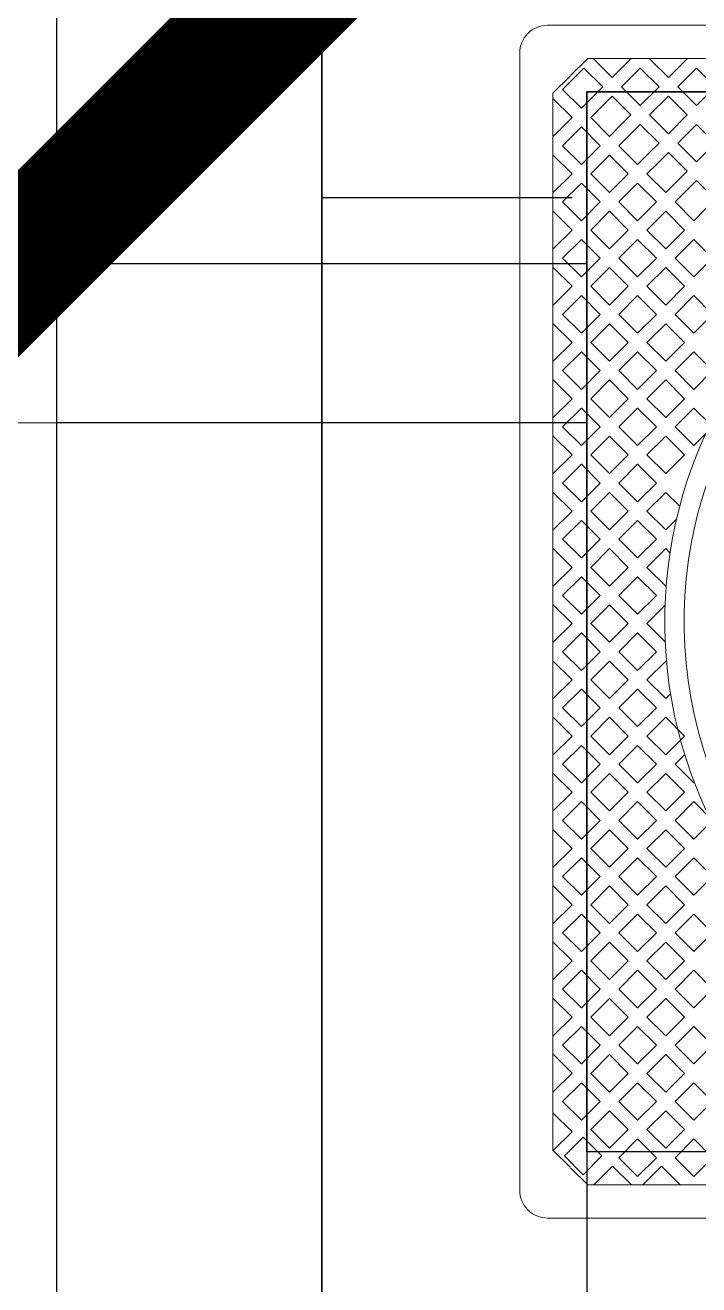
# Model space of a CAD drawing. Header units: millimetres. Extents: x -157642 to 241542, y -22875 to 31024.
# Drawn here: x -54474 to -53966, y 13775 to 14725 of the extents above; entities that cross this region are included whole.
import ezdxf

# ---------------------------------------------------------------- set-up
doc = ezdxf.new("R2010")
doc.units = ezdxf.units.MM
doc.header["$LTSCALE"] = 100
doc.header["$MEASUREMENT"] = 0
doc.linetypes.add('DASHED2', pattern=[0.375, 0.25, -0.125])
doc.linetypes.add('DASHEDX2', pattern=[1.5, 1, -0.5])
doc.layers.add('2', color=2, linetype='Continuous')
doc.layers.add('8', color=8, linetype='Continuous')
doc.layers.add('4', color=4, linetype='DASHEDX2', transparency=0.1)
doc.layers.add('Dim', color=25, linetype='Continuous', lineweight=9)
doc.layers.add('pipe', color=23, linetype='DASHED2', lineweight=0)

# ---------------------------------------------------------------- blocks, each defined once
blk = doc.blocks.new('N')
at = {"layer": 'Dim'}
for p, q in [((-0.412, 5.128), (-0.412, 84.956)), ((-85.426, 5.128), (-85.426, 37.882)), ((-74.883, 11.719), (-76.298, 13.133)), ((-84.128, 3.837), (-85.426, 5.128)), ((-1.71, 3.837), (-0.412, 5.128)), ((-84.089, 3.797), (-82.798, 2.5)), ((-1.749, 3.797), (-3.04, 2.5)), ((-3.04, 2.5), (-82.798, 2.5))]:
    blk.add_line(p, q, dxfattribs=at)
blk.add_lwpolyline([(-0.012, 90, -0.414214), (2.088, 87.9), (2.088, 2.1, -0.414214), (-0.012, 0), (-85.826, 0, -0.414214), (-87.926, 2.1), (-87.926, 87.9, -0.414214), (-85.826, 90)], format="xyb", close=True, dxfattribs=at)
for points in [[(-81.954, 13.133), (-83.369, 11.719), (-84.783, 13.133), (-83.369, 14.547)], [(-77.712, 13.133), (-79.126, 11.719), (-80.54, 13.133), (-79.126, 14.547)], [(-69.226, 13.133), (-70.641, 11.719), (-72.055, 13.133), (-70.641, 14.547)], [(-64.984, 13.133), (-66.398, 11.719), (-67.812, 13.133), (-66.398, 14.547)], [(-60.741, 13.133), (-62.155, 11.719), (-63.57, 13.133), (-62.155, 14.547)], [(-56.499, 13.133), (-57.913, 11.719), (-59.327, 13.133), (-57.913, 14.547)], [(-22.557, 13.133), (-23.972, 11.719), (-25.386, 13.133), (-23.972, 14.547)], [(-18.315, 13.133), (-19.729, 11.719), (-21.143, 13.133), (-19.729, 14.547)], [(-14.072, 13.133), (-15.486, 11.719), (-16.901, 13.133), (-15.486, 14.547)], [(-6.803, 11.917), (-5.389, 13.331), (-6.803, 14.745), (-8.217, 13.331)], [(-2.56, 11.917), (-1.146, 13.331), (-2.56, 14.745), (-3.974, 13.331)], [(-79.833, 11.012), (-81.247, 9.597), (-82.661, 11.012), (-81.247, 12.426)], [(-75.59, 11.012), (-77.005, 9.597), (-78.419, 11.012), (-77.005, 12.426)], [(-71.348, 11.012), (-72.762, 9.597), (-74.176, 11.012), (-72.762, 12.426)], [(-67.105, 11.012), (-68.519, 9.597), (-69.934, 11.012), (-68.519, 12.426)], [(-62.862, 11.012), (-64.277, 9.597), (-65.691, 11.012), (-64.277, 12.426)], [(-58.62, 11.012), (-60.034, 9.597), (-61.448, 11.012), (-60.034, 12.426)], [(-54.377, 11.012), (-55.791, 9.597), (-57.206, 11.012), (-55.791, 12.426)], [(-50.135, 11.012), (-51.549, 9.597), (-52.963, 11.012), (-51.549, 12.426)], [(-28.921, 11.012), (-30.336, 9.597), (-31.75, 11.012), (-30.336, 12.426)], [(-24.679, 11.012), (-26.093, 9.597), (-27.507, 11.012), (-26.093, 12.426)], [(-20.436, 11.012), (-21.85, 9.597), (-23.265, 11.012), (-21.85, 12.426)], [(-16.193, 11.012), (-17.608, 9.597), (-19.022, 11.012), (-17.608, 12.426)], [(-11.951, 11.012), (-13.365, 9.597), (-14.779, 11.012), (-13.365, 12.426)], [(-4.682, 9.796), (-3.267, 11.21), (-4.682, 12.624), (-6.096, 11.21)], [(-2.56, 7.674), (-1.146, 9.089), (-2.56, 10.503), (-3.974, 9.089)], [(-81.954, 8.89), (-83.369, 7.476), (-84.783, 8.89), (-83.369, 10.305)], [(-77.712, 8.89), (-79.126, 7.476), (-80.54, 8.89), (-79.126, 10.305)], [(-73.469, 8.89), (-74.883, 7.476), (-76.298, 8.89), (-74.883, 10.305)], [(-69.226, 8.89), (-70.641, 7.476), (-72.055, 8.89), (-70.641, 10.305)], [(-64.984, 8.89), (-66.398, 7.476), (-67.812, 8.89), (-66.398, 10.305)], [(-60.741, 8.89), (-62.155, 7.476), (-63.57, 8.89), (-62.155, 10.305)], [(-56.499, 8.89), (-57.913, 7.476), (-59.327, 8.89), (-57.913, 10.305)], [(-52.256, 8.89), (-53.67, 7.476), (-55.084, 8.89), (-53.67, 10.305)], [(-48.013, 8.89), (-49.427, 7.476), (-50.842, 8.89), (-49.427, 10.305)], [(-43.771, 8.89), (-45.185, 7.476), (-46.599, 8.89), (-45.185, 10.305)], [(-39.528, 8.89), (-40.942, 7.476), (-42.356, 8.89), (-40.942, 10.305)], [(-35.285, 8.89), (-36.7, 7.476), (-38.114, 8.89), (-36.7, 10.305)], [(-31.043, 8.89), (-32.457, 7.476), (-33.871, 8.89), (-32.457, 10.305)], [(-26.8, 8.89), (-28.214, 7.476), (-29.628, 8.89), (-28.214, 10.305)], [(-22.557, 8.89), (-23.972, 7.476), (-25.386, 8.89), (-23.972, 10.305)], [(-18.315, 8.89), (-19.729, 7.476), (-21.143, 8.89), (-19.729, 10.305)], [(-14.072, 8.89), (-15.486, 7.476), (-16.901, 8.89), (-15.486, 10.305)], [(-9.829, 8.89), (-11.244, 7.476), (-12.658, 8.89), (-11.244, 10.305)], [(-79.833, 6.769), (-81.247, 5.355), (-82.661, 6.769), (-81.247, 8.183)], [(-75.59, 6.769), (-77.005, 5.355), (-78.419, 6.769), (-77.005, 8.183)], [(-71.348, 6.769), (-72.762, 5.355), (-74.176, 6.769), (-72.762, 8.183)], [(-67.105, 6.769), (-68.519, 5.355), (-69.934, 6.769), (-68.519, 8.183)], [(-62.862, 6.769), (-64.277, 5.355), (-65.691, 6.769), (-64.277, 8.183)], [(-58.62, 6.769), (-60.034, 5.355), (-61.448, 6.769), (-60.034, 8.183)], [(-54.377, 6.769), (-55.791, 5.355), (-57.206, 6.769), (-55.791, 8.183)], [(-50.135, 6.769), (-51.549, 5.355), (-52.963, 6.769), (-51.549, 8.183)], [(-45.892, 6.769), (-47.306, 5.355), (-48.72, 6.769), (-47.306, 8.183)], [(-41.649, 6.769), (-43.064, 5.355), (-44.478, 6.769), (-43.064, 8.183)], [(-37.407, 6.769), (-38.821, 5.355), (-40.235, 6.769), (-38.821, 8.183)], [(-33.164, 6.769), (-34.578, 5.355), (-35.992, 6.769), (-34.578, 8.183)], [(-28.921, 6.769), (-30.336, 5.355), (-31.75, 6.769), (-30.336, 8.183)], [(-24.679, 6.769), (-26.093, 5.355), (-27.507, 6.769), (-26.093, 8.183)], [(-20.436, 6.769), (-21.85, 5.355), (-23.265, 6.769), (-21.85, 8.183)], [(-16.193, 6.769), (-17.608, 5.355), (-19.022, 6.769), (-17.608, 8.183)], [(-11.951, 6.769), (-13.365, 5.355), (-14.779, 6.769), (-13.365, 8.183)], [(-7.708, 6.769), (-9.122, 5.355), (-10.537, 6.769), (-9.122, 8.183)], [(-81.824, 4.778), (-83.238, 3.364), (-84.652, 4.778), (-83.238, 6.193)], [(-77.712, 4.648), (-79.126, 3.234), (-80.54, 4.648), (-79.126, 6.062)], [(-73.469, 4.648), (-74.883, 3.234), (-76.298, 4.648), (-74.883, 6.062)], [(-69.226, 4.648), (-70.641, 3.234), (-72.055, 4.648), (-70.641, 6.062)], [(-64.984, 4.648), (-66.398, 3.234), (-67.812, 4.648), (-66.398, 6.062)], [(-60.741, 4.648), (-62.155, 3.234), (-63.57, 4.648), (-62.155, 6.062)], [(-56.499, 4.648), (-57.913, 3.234), (-59.327, 4.648), (-57.913, 6.062)], [(-52.256, 4.648), (-53.67, 3.234), (-55.084, 4.648), (-53.67, 6.062)], [(-48.013, 4.648), (-49.427, 3.234), (-50.842, 4.648), (-49.427, 6.062)], [(-43.771, 4.648), (-45.185, 3.234), (-46.599, 4.648), (-45.185, 6.062)], [(-39.528, 4.648), (-40.942, 3.234), (-42.356, 4.648), (-40.942, 6.062)], [(-35.285, 4.648), (-36.7, 3.234), (-38.114, 4.648), (-36.7, 6.062)], [(-31.043, 4.648), (-32.457, 3.234), (-33.871, 4.648), (-32.457, 6.062)], [(-26.8, 4.648), (-28.214, 3.234), (-29.628, 4.648), (-28.214, 6.062)], [(-22.557, 4.648), (-23.972, 3.234), (-25.386, 4.648), (-23.972, 6.062)], [(-18.315, 4.648), (-19.729, 3.234), (-21.143, 4.648), (-19.729, 6.062)], [(-14.072, 4.648), (-15.486, 3.234), (-16.901, 4.648), (-15.486, 6.062)], [(-9.829, 4.648), (-11.244, 3.234), (-12.658, 4.648), (-11.244, 6.062)], [(-5.587, 4.648), (-7.001, 3.234), (-8.415, 4.648), (-7.001, 6.062)]]:
    blk.add_lwpolyline(points, close=True, dxfattribs=at)
for points in [[(-76.298, 13.133), (-74.883, 14.547), (-73.469, 13.133), (-74.883, 11.719)], [(-28.025, 14.358), (-26.8, 13.133), (-28.214, 11.719), (-29.628, 13.133), (-28.74, 14.021)], [(-10.438, 12.525), (-9.631, 13.331), (-11.046, 14.745), (-11.852, 13.939)], [(-10.437, 12.525), (-11.244, 11.719), (-12.658, 13.133), (-11.852, 13.939)], [(-52.945, 12.444), (-53.67, 11.719), (-55.084, 13.133), (-55.049, 13.168)], [(-8.316, 10.404), (-7.51, 11.21), (-8.924, 12.624), (-9.73, 11.818)], [(-0.413, 12.598), (-0.439, 12.624), (-1.853, 11.21), (-0.439, 9.796), (-0.412, 9.822)], [(-85.426, 12.11), (-84.012, 10.695), (-85.426, 9.281)], [(-34.215, 12.062), (-33.164, 11.012), (-34.578, 9.597), (-35.992, 11.012), (-35.182, 11.822)], [(-8.316, 10.404), (-9.122, 9.597), (-10.537, 11.012), (-9.73, 11.818)], [(-45.949, 11.069), (-45.892, 11.012), (-47.306, 9.597), (-48.72, 11.012), (-48.36, 11.372)], [(-41.706, 10.955), (-43.064, 9.597), (-44.433, 10.967)], [(-37.725, 11.331), (-37.407, 11.012), (-38.821, 9.597), (-40.235, 11.012), (-40.206, 11.041)], [(-6.195, 8.282), (-5.389, 9.089), (-6.803, 10.503), (-7.609, 9.697)], [(-6.195, 8.282), (-7.001, 7.476), (-8.415, 8.89), (-7.609, 9.697)], [(-85.426, 8.416), (-84.012, 7.002), (-85.426, 5.588)], [(-4.074, 6.161), (-3.267, 6.967), (-4.682, 8.381), (-5.488, 7.575)], [(-0.412, 8.355), (-0.439, 8.382), (-1.853, 6.967), (-0.439, 5.553), (-0.412, 5.58)], [(-4.073, 6.161), (-4.88, 5.355), (-6.294, 6.769), (-5.488, 7.575)], [(-1.952, 4.04), (-1.146, 4.846), (-2.56, 6.26), (-3.366, 5.454)], [(-1.952, 4.04), (-2.758, 3.234), (-4.173, 4.648), (-3.366, 5.454)], [(-82.809, 2.5), (-82.836, 2.526), (-81.421, 3.941), (-80.007, 2.526), (-80.034, 2.5)], [(-78.371, 2.5), (-78.397, 2.526), (-76.983, 3.941), (-75.569, 2.526), (-75.595, 2.5)], [(-74.15, 2.5), (-74.176, 2.526), (-72.762, 3.941), (-71.348, 2.526), (-71.374, 2.5)], [(-69.907, 2.5), (-69.934, 2.526), (-68.519, 3.941), (-67.105, 2.526), (-67.132, 2.5)], [(-65.665, 2.5), (-65.691, 2.526), (-64.277, 3.941), (-62.862, 2.526), (-62.889, 2.5)], [(-61.422, 2.5), (-61.448, 2.526), (-60.034, 3.941), (-58.62, 2.526), (-58.646, 2.5)], [(-57.179, 2.5), (-57.206, 2.526), (-55.791, 3.941), (-54.377, 2.526), (-54.404, 2.5)], [(-52.937, 2.5), (-52.963, 2.526), (-51.549, 3.941), (-50.135, 2.526), (-50.161, 2.5)], [(-48.694, 2.5), (-48.72, 2.526), (-47.306, 3.941), (-45.892, 2.526), (-45.918, 2.5)], [(-44.451, 2.5), (-44.478, 2.526), (-43.064, 3.941), (-41.649, 2.526), (-41.676, 2.5)], [(-40.209, 2.5), (-40.235, 2.526), (-38.821, 3.941), (-37.407, 2.526), (-37.433, 2.5)], [(-35.966, 2.5), (-35.992, 2.526), (-34.578, 3.941), (-33.164, 2.526), (-33.19, 2.5)], [(-31.723, 2.5), (-31.75, 2.526), (-30.336, 3.941), (-28.921, 2.526), (-28.948, 2.5)], [(-27.481, 2.5), (-27.507, 2.526), (-26.093, 3.941), (-24.679, 2.526), (-24.705, 2.5)], [(-23.238, 2.5), (-23.265, 2.526), (-21.85, 3.941), (-20.436, 2.526), (-20.462, 2.5)], [(-18.995, 2.5), (-19.022, 2.526), (-17.608, 3.941), (-16.193, 2.526), (-16.22, 2.5)], [(-14.753, 2.5), (-14.779, 2.526), (-13.365, 3.941), (-11.951, 2.526), (-11.977, 2.5)], [(-10.51, 2.5), (-10.537, 2.526), (-9.122, 3.941), (-7.708, 2.526), (-7.735, 2.5)], [(-6.268, 2.5), (-6.294, 2.526), (-4.88, 3.941), (-3.466, 2.526), (-3.492, 2.5)]]:
    blk.add_lwpolyline(points, dxfattribs=at)
for centre, radius, start, end in [((-42.913, 45), 32.6, 191.15433, 44.20445), ((-42.912, 45), 34.067, 193.38595, 314.81236)]:
    blk.add_arc(centre, radius, start, end, dxfattribs=at)
blk = doc.blocks.new('d1500')
at = {"layer": '4', "ltscale": 3}
blk.add_line((-0.6, 0), (-0.6, -1.04338), dxfattribs=at)
for points in [[(-0.8, -2.6), (1.4, -2.6), (1.4, 0.2), (-0.8, 0.2)], [(-0.6, -2.4), (1.2, -2.4), (1.2, 0), (-0.6, 0)]]:
    blk.add_lwpolyline(points, close=True, dxfattribs=at)
at = {"layer": '4', "ltscale": 1.5}
blk.add_lwpolyline([(0.6, 0), (0.6, -1.2), (-0.6, -1.2), (-0.6, 0)], close=True, dxfattribs=at)
at = {"layer": '8', "ltscale": 1.5}
for p, q in [((-0.41109, -0.28), (-0.6, -0.28)), ((-0.4, -0.33), (-0.8, -0.33)), ((-0.4, -0.45), (-0.8, -0.45))]:
    blk.add_line(p, q, dxfattribs=at)
for points in [[(-0.4, -2.2), (1, -2.2), (1, -0.2), (-0.4, -0.2)], [(0.4, -0.2), (0.4, -1), (-0.4, -1), (-0.4, -0.2)]]:
    blk.add_lwpolyline(points, close=True, dxfattribs=at)
at = {"layer": '8', "ltscale": 3, "xscale": -0.01000000000931323, "yscale": 0.01000000000931323, "zscale": 0.01, "rotation": 270}
blk.add_blockref('N', (-0.45072, -0.17074), dxfattribs=at)

msp = doc.modelspace()

# ---------------------------------------------------------------- linework, layer by layer
at = {"layer": '2', "ltscale": 0.5, "const_width": 100}
msp.add_lwpolyline([(-51903.25, 15121.81), (-51903.25, 13121.81), (-53903.25, 15121.82), (-55903.25, 13121.82), (-57903.25, 15121.82), (-59903.25, 13121.82), (-61903.25, 15121.82), (-63903.25, 13121.82), (-65903.25, 15121.83), (-67903.25, 13121.83), (-67903.25, 15121.83)], dxfattribs=at)
at = {"layer": 'pipe', "ltscale": 10}
for points in [[(-54050.62, 14545.13), (-84050.62, 14545.13)], [(-54050.62, 14425.13), (-84050.62, 14425.13)]]:
    msp.add_lwpolyline(points, dxfattribs=at)

# ---------------------------------------------------------------- block references
at = {"xscale": 999.9999999999995, "yscale": 999.9999999999995, "zscale": 999.9999999999995, "rotation": 1.903093957980094e-07}
msp.add_blockref('d1500', (-53650.62, 14875.13), dxfattribs=at)

doc.saveas('drawing.dxf')
